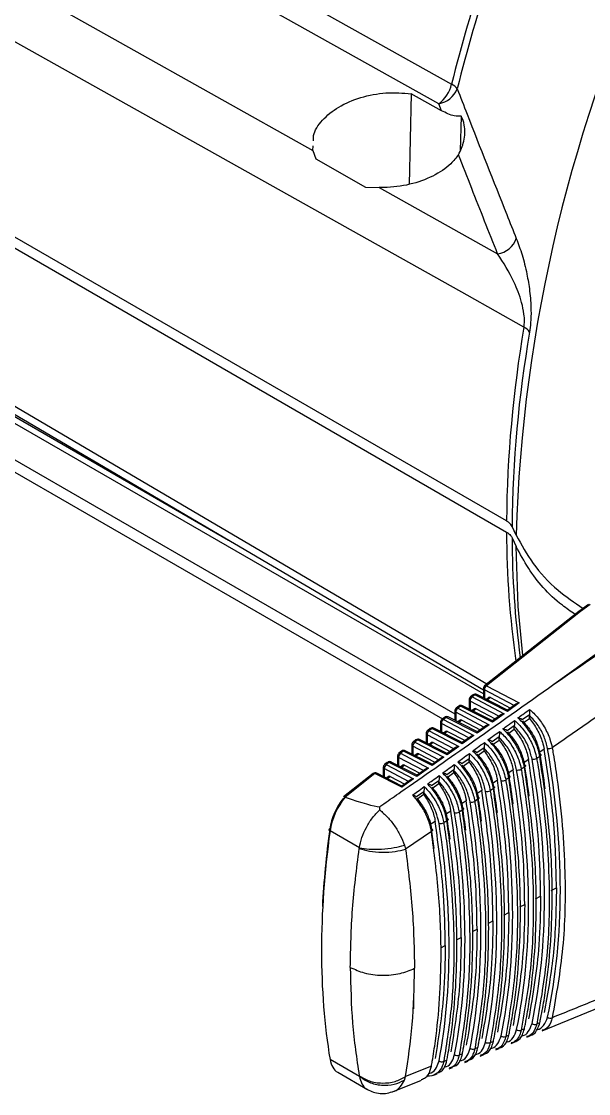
# Model space of a CAD drawing. Extents: x 8 to 113, y 0 to 87.
# Drawn here: x 74.69 to 76.338, y 5.821 to 8.937 of the extents above; entities that cross this region are included whole.
import ezdxf

# ---------------------------------------------------------------- set-up
doc = ezdxf.new("R2010")
doc.units = 0
doc.header["$MEASUREMENT"] = 0
doc.layers.add('OBJECT', color=7, linetype='CONTINUOUS')

msp = doc.modelspace()

# ---------------------------------------------------------------- linework, layer by layer
at = {"layer": 'OBJECT'}
for p, q in [((76.0998, 7.4855), (72.7877, 9.3975)), ((72.7877, 9.3648), (76.0998, 7.4528)), ((75.8231, 8.7272), (75.8173, 8.4637)), ((75.9107, 8.6778), (75.8231, 8.7272)), ((75.9107, 8.6778), (75.903, 8.698)), ((75.9685, 8.6617), (75.9647, 8.5612)), ((75.5374, 8.5624), (75.5381, 8.5761)), ((73.3208, 8.5681), (75.2925, 7.4299)), ((76.0325, 6.9828), (73.3324, 8.5415)), ((75.5374, 8.5624), (75.546, 8.5374)), ((75.546, 8.5374), (75.6902, 8.4559)), ((75.6902, 8.4559), (75.73, 8.4544)), ((75.73, 8.4544), (76.074, 8.2614)), ((73.3395, 8.4312), (75.9494, 6.9245)), ((73.3636, 8.3819), (75.9136, 6.9098)), ((76.1276, 7.4441), (76.1158, 7.4694)), ((76.1158, 7.4368), (76.1276, 7.4114)), ((76.3381, 7.2424), (76.3102, 7.2223)), ((76.3429, 7.2422), (76.3149, 7.2221)), ((76.3101, 7.2222), (76.0363, 7.0065)), ((76.3149, 7.2221), (76.0413, 7.0065)), ((76.2374, 7.0108), (76.4414, 7.1576)), ((76.0026, 6.9799), (75.9948, 6.9738)), ((76.1029, 6.9357), (76.0133, 6.981)), ((76.0325, 6.9987), (76.0325, 6.9713)), ((76.1217, 6.9492), (76.0354, 6.9946)), ((76.0354, 6.9946), (76.0354, 6.9698)), ((76.0413, 7.0065), (76.1366, 6.9563)), ((75.991, 6.966), (75.991, 6.9386)), ((76.0778, 6.9176), (75.9939, 6.9619)), ((75.9939, 6.9619), (75.9939, 6.9371)), ((76.0075, 6.9799), (75.9998, 6.9738)), ((75.9998, 6.9738), (76.0927, 6.9247)), ((76.1026, 6.9318), (76.0075, 6.9799)), ((76.048, 6.9721), (76.0413, 6.9668)), ((76.053, 6.972), (76.0444, 6.9653)), ((76.053, 6.972), (76.111, 6.9415)), ((76.1366, 6.9563), (76.1026, 6.9318)), ((76.127, 6.953), (76.1029, 6.9357)), ((75.9494, 6.9332), (75.9494, 6.9059)), ((76.034, 6.8861), (75.9523, 6.9292)), ((75.9523, 6.9292), (75.9523, 6.9044)), ((75.9611, 6.9472), (75.9533, 6.9411)), ((75.966, 6.9472), (75.9582, 6.941)), ((75.9582, 6.941), (76.0489, 6.8932)), ((76.0587, 6.9003), (75.966, 6.9472)), ((76.0591, 6.9042), (75.9718, 6.9483)), ((76.0065, 6.9394), (75.9998, 6.9341)), ((76.0114, 6.9393), (76.0029, 6.9326)), ((76.0114, 6.9393), (76.0671, 6.9099)), ((76.0927, 6.9247), (76.0587, 6.9003)), ((76.0832, 6.9215), (76.059, 6.9041)), ((76.1662, 6.9218), (76.1457, 6.9069)), ((76.1662, 6.9207), (76.1662, 6.9218)), ((76.1662, 6.9117), (76.1662, 6.9207)), ((75.9079, 6.9005), (75.9079, 6.8732)), ((75.9901, 6.8546), (75.9108, 6.8964)), ((75.9108, 6.8964), (75.9108, 6.8718)), ((75.9196, 6.9145), (75.9117, 6.9083)), ((75.9245, 6.9145), (75.9167, 6.9083)), ((75.9167, 6.9083), (76.0051, 6.8617)), ((76.0149, 6.8688), (75.9245, 6.9145)), ((76.0152, 6.8726), (75.9303, 6.9156)), ((75.9649, 6.9066), (75.9583, 6.9014)), ((75.9699, 6.9066), (75.9614, 6.8999)), ((75.9699, 6.9066), (76.0233, 6.8784)), ((76.0489, 6.8932), (76.0149, 6.8688)), ((76.0393, 6.89), (76.0152, 6.8726)), ((76.1224, 6.89), (76.1018, 6.875)), ((76.1223, 6.8887), (76.1224, 6.89)), ((76.1223, 6.8802), (76.1223, 6.8887)), ((76.1462, 6.8973), (76.1662, 6.9117)), ((75.8664, 6.8678), (75.8664, 6.8405)), ((75.9463, 6.8231), (75.8692, 6.8637)), ((75.8692, 6.8637), (75.8692, 6.8391)), ((75.8781, 6.8818), (75.8702, 6.8756)), ((75.883, 6.8818), (75.8751, 6.8756)), ((75.8751, 6.8756), (75.9612, 6.8302)), ((75.9711, 6.8373), (75.883, 6.8818)), ((75.9714, 6.8411), (75.8888, 6.8829)), ((75.9234, 6.8739), (75.9168, 6.8687)), ((75.9283, 6.8738), (75.9199, 6.8672)), ((75.9283, 6.8738), (75.9794, 6.8469)), ((76.0051, 6.8617), (75.9711, 6.8373)), ((75.9955, 6.8584), (75.9714, 6.8411)), ((76.0786, 6.8582), (76.0579, 6.8431)), ((76.0785, 6.8567), (76.0786, 6.8582)), ((76.0785, 6.8486), (76.0785, 6.8567)), ((76.1023, 6.8658), (76.1223, 6.8802)), ((75.8248, 6.835), (75.8248, 6.8078)), ((75.9025, 6.7915), (75.8277, 6.831)), ((75.8277, 6.831), (75.8277, 6.8064)), ((75.8365, 6.8491), (75.8286, 6.8429)), ((75.8415, 6.8491), (75.8336, 6.8428)), ((75.8336, 6.8428), (75.9174, 6.7986)), ((75.9272, 6.8057), (75.8415, 6.8491)), ((75.9275, 6.8096), (75.8472, 6.8502)), ((75.8819, 6.8412), (75.8753, 6.836)), ((75.8868, 6.8411), (75.8784, 6.8345)), ((75.8868, 6.8411), (75.9356, 6.8154)), ((75.9612, 6.8302), (75.9272, 6.8057)), ((75.9517, 6.8269), (75.9275, 6.8096)), ((76.0347, 6.8263), (76.014, 6.8112)), ((76.0346, 6.8247), (76.0347, 6.8263)), ((76.0346, 6.8171), (76.0346, 6.8247)), ((76.0585, 6.8343), (76.0785, 6.8486)), ((75.7833, 6.8023), (75.7833, 6.7752)), ((75.8586, 6.76), (75.7861, 6.7982)), ((75.7861, 6.7982), (75.7861, 6.7737)), ((75.795, 6.8164), (75.7871, 6.8101)), ((75.8, 6.8164), (75.792, 6.8101)), ((75.792, 6.8101), (75.8735, 6.7671)), ((75.8834, 6.7742), (75.8, 6.8164)), ((75.8837, 6.7781), (75.8057, 6.8175)), ((75.8403, 6.8084), (75.8338, 6.8033)), ((75.8453, 6.8084), (75.8369, 6.8017)), ((75.8453, 6.8084), (75.8918, 6.7839)), ((75.9174, 6.7986), (75.8834, 6.7742)), ((75.9078, 6.7954), (75.8837, 6.778)), ((75.9909, 6.7944), (75.9701, 6.7792)), ((75.9908, 6.7926), (75.9909, 6.7944)), ((76.0147, 6.8028), (76.0346, 6.8171)), ((76.1966, 6.8012), (76.1875, 6.7949)), ((76.2091, 6.8219), (76.194, 6.8119)), ((75.7417, 6.7695), (75.7417, 6.7425)), ((75.8148, 6.7285), (75.7446, 6.7655)), ((75.7446, 6.7655), (75.7446, 6.741)), ((75.7535, 6.7837), (75.7455, 6.7774)), ((75.7585, 6.7837), (75.7505, 6.7774)), ((75.7505, 6.7774), (75.8297, 6.7356)), ((75.8395, 6.7427), (75.7585, 6.7837)), ((75.8399, 6.7465), (75.7642, 6.7848)), ((75.7988, 6.7757), (75.7923, 6.7706)), ((75.8037, 6.7756), (75.7953, 6.769)), ((75.8037, 6.7756), (75.8479, 6.7523)), ((75.8735, 6.7671), (75.8395, 6.7427)), ((75.864, 6.7639), (75.8398, 6.7465)), ((75.9471, 6.7625), (75.9262, 6.7472)), ((75.947, 6.7605), (75.9471, 6.7625)), ((75.9708, 6.7712), (75.9908, 6.7856)), ((75.9908, 6.7856), (75.9908, 6.7926)), ((76.1516, 6.77), (76.1425, 6.7637)), ((76.1639, 6.7918), (76.1488, 6.7818)), ((75.712, 6.751), (75.6262, 6.6834)), ((75.717, 6.751), (75.6308, 6.683)), ((75.7957, 6.7112), (75.717, 6.751)), ((75.796, 6.715), (75.7227, 6.7521)), ((75.7572, 6.743), (75.7508, 6.7379)), ((75.7622, 6.7429), (75.7538, 6.7363)), ((75.7622, 6.7429), (75.8041, 6.7208)), ((75.8297, 6.7356), (75.7957, 6.7112)), ((75.8201, 6.7323), (75.796, 6.715)), ((75.927, 6.7397), (75.947, 6.7541)), ((75.947, 6.7541), (75.947, 6.7605)), ((76.0735, 6.7317), (76.0584, 6.7217)), ((76.1066, 6.7388), (76.0975, 6.7325)), ((76.1187, 6.7617), (76.1036, 6.7517)), ((75.9033, 6.7305), (75.8823, 6.7152)), ((75.8831, 6.7082), (75.9031, 6.7226)), ((75.9031, 6.7284), (75.9033, 6.7305)), ((75.9031, 6.7226), (75.9031, 6.7284)), ((76.0282, 6.7018), (76.0131, 6.6918)), ((76.0616, 6.7077), (76.0525, 6.7013)), ((75.6308, 6.683), (75.6311, 6.6829)), ((75.8595, 6.6985), (75.8384, 6.6831)), ((75.8393, 6.6767), (75.8593, 6.691)), ((75.8593, 6.6962), (75.8595, 6.6985)), ((75.8593, 6.691), (75.8593, 6.6962)), ((75.983, 6.6718), (75.9679, 6.6619)), ((76.0166, 6.6765), (76.0075, 6.6702)), ((75.7314, 6.6456), (75.7314, 6.6549)), ((75.9378, 6.642), (75.9226, 6.632)), ((75.9716, 6.6453), (75.9624, 6.639)), ((75.8925, 6.6122), (75.8771, 6.6021)), ((75.9265, 6.6142), (75.9173, 6.6078)), ((75.6722, 6.5352), (75.587, 6.5845)), ((75.8815, 6.5831), (75.8066, 6.5314)), ((75.6719, 6.5331), (75.6722, 6.5352)), ((75.8033, 6.5429), (75.8066, 6.5314)), ((76.2299, 6.4112), (76.245, 6.4191)), ((76.1841, 6.3874), (76.1989, 6.3951)), ((76.1382, 6.3635), (76.1527, 6.3711)), ((76.0923, 6.3397), (76.1066, 6.3471)), ((76.0005, 6.292), (76.0142, 6.2991)), ((76.0464, 6.3158), (76.0604, 6.3231)), ((75.9546, 6.2681), (75.9681, 6.2751)), ((75.9088, 6.2443), (75.9219, 6.2511)), ((76.2036, 6.0038), (76.507, 6.1281)), ((75.8291, 6.1036), (75.8291, 6.0678)), ((76.1966, 6.027), (76.1875, 6.0234)), ((76.1066, 5.9908), (76.0975, 5.9871)), ((76.1516, 6.0089), (76.1425, 6.0052)), ((76.1585, 5.9854), (76.1681, 5.9893)), ((76.0166, 5.9546), (76.0075, 5.9509)), ((76.0616, 5.9727), (76.0525, 5.969)), ((76.0685, 5.9485), (76.0781, 5.9524)), ((76.1135, 5.9669), (76.1231, 5.9708)), ((75.9716, 5.9365), (75.9624, 5.9329)), ((76.0235, 5.93), (76.0331, 5.934)), ((75.6722, 5.8711), (75.587, 5.9203)), ((75.8815, 5.9004), (75.8066, 5.8705)), ((75.9265, 5.9185), (75.9173, 5.9148)), ((75.9334, 5.8932), (75.943, 5.8971)), ((75.9784, 5.9116), (75.9881, 5.9155)), ((75.6093, 5.8829), (75.6959, 5.8329)), ((75.6719, 5.8729), (75.6722, 5.8711)), ((75.7685, 5.8262), (75.8528, 5.8604)), ((75.8033, 5.8605), (75.8066, 5.8705)), ((75.8882, 5.8748), (75.8979, 5.8788))]:
    msp.add_line(p, q, dxfattribs=at)
at = {"layer": 'OBJECT', "flags": 128}
for points in [[(73.0239, 10.3878), (73.1119, 10.3385), (73.4638, 10.1414), (74.8716, 9.3531), (75.9403, 8.7549)], [(75.903, 8.698), (75.045, 9.1779), (74.1288, 9.6906), (72.9863, 10.3299)], [(76.1505, 8.0487), (75.9851, 8.1414), (75.2762, 8.5387), (72.7894, 9.9325)], [(73.2393, 9.852), (73.7824, 9.5472), (74.6974, 9.0337), (75.5374, 8.5624)], [(72.7894, 8.9258), (72.9666, 8.8215), (73.6754, 8.4044), (76.0428, 7.0116)], [(72.8128, 8.8878), (73.4533, 8.5111), (76.0325, 6.9948)], [(76.1472, 7.0939), (76.1338, 7.2366), (76.1276, 7.4114)], [(76.1972, 6.8077), (76.1984, 6.8072), (76.1993, 6.8065), (76.1998, 6.8057), (76.1999, 6.8048), (76.1996, 6.8039), (76.1989, 6.8029), (76.1979, 6.802), (76.1966, 6.8012)], [(76.1522, 6.7765), (76.1534, 6.776), (76.1543, 6.7753), (76.1548, 6.7745), (76.1549, 6.7736), (76.1547, 6.7727), (76.154, 6.7717), (76.153, 6.7708), (76.1516, 6.77)], [(76.1072, 6.7454), (76.1084, 6.7448), (76.1093, 6.7441), (76.1098, 6.7433), (76.11, 6.7424), (76.1097, 6.7415), (76.109, 6.7406), (76.108, 6.7397), (76.1066, 6.7388)], [(76.0622, 6.7142), (76.0634, 6.7137), (76.0643, 6.713), (76.0649, 6.7122), (76.065, 6.7113), (76.0647, 6.7103), (76.064, 6.7094), (76.063, 6.7085), (76.0616, 6.7077)], [(76.0172, 6.6831), (76.0184, 6.6826), (76.0193, 6.6818), (76.0198, 6.681), (76.02, 6.6801), (76.0197, 6.6792), (76.019, 6.6782), (76.018, 6.6773), (76.0166, 6.6765)], [(75.9722, 6.652), (75.9734, 6.6514), (75.9743, 6.6507), (75.9748, 6.6499), (75.9749, 6.649), (75.9746, 6.648), (75.974, 6.6471), (75.9729, 6.6462), (75.9716, 6.6453)], [(75.9271, 6.6209), (75.9283, 6.6203), (75.9292, 6.6196), (75.9298, 6.6188), (75.9299, 6.6179), (75.9296, 6.6169), (75.9289, 6.616), (75.9279, 6.615), (75.9265, 6.6142)], [(75.587, 6.5845), (75.5857, 6.5853), (75.5848, 6.5861), (75.5842, 6.587), (75.584, 6.5879), (75.5841, 6.5888), (75.5846, 6.5896), (75.5854, 6.5903), (75.5865, 6.5909)], [(75.882, 6.5898), (75.8833, 6.5892), (75.8842, 6.5885), (75.8847, 6.5876), (75.8848, 6.5867), (75.8845, 6.5858), (75.8839, 6.5848), (75.8828, 6.5839), (75.8815, 6.5831)]]:
    msp.add_lwpolyline(points, dxfattribs=at)
at = {"layer": 'OBJECT'}
for centre, radius, start, end in [((79.9919, 7.759), 4.1722, 156.5781, 166.1907), ((80.0207, 7.7422), 4.185, 156.5781, 166.1907), ((80.5294, 7.3123), 4.4038, 154.7208, 178.2852), ((75.8445, 8.7771), 0.0983, 306.457, 346.9431), ((75.8912, 8.7677), 0.0706, 279.586, 337.9203), ((75.9179, 8.7117), 0.0486, 37.1603, 62.5645), ((76.0622, 8.3306), 0.0702, 279.7078, 340.1211), ((79.6098, 7.4529), 3.5102, 170.2277, 179.4687), ((76.1307, 8.0104), 0.0431, 33.4577, 62.6571), ((79.635, 7.4368), 3.5193, 170.2276, 179.4695), ((78.7492, 7.4597), 2.6495, 180.1489, 188.2777), ((78.7884, 7.4443), 2.6726, 180.1609, 187.662), ((76.0088, 6.9721), 0.01, 63.1776, 128.2361), ((76.005, 6.9761), 0.00458, 56.7315, 122.2415), ((76.0113, 6.9759), 0.00551, 68.9319, 133.0209), ((76.0425, 6.9987), 0.01, 128.2361, 180), ((76.0373, 6.999), 0.00479, 184.133, 246.5154), ((76.0503, 6.9946), 0.0149, 127.0585, 180.0156), ((76.0388, 7.0025), 0.00473, 57.9081, 121.0621), ((75.9673, 6.9394), 0.01, 63.1776, 128.2361), ((76.001, 6.966), 0.01, 128.2361, 180), ((75.9958, 6.9663), 0.00479, 184.1315, 246.5158), ((76.0087, 6.9619), 0.0149, 127.0601, 180.0139), ((75.9972, 6.9699), 0.00458, 56.7364, 122.2366), ((75.9594, 6.9332), 0.01, 128.2361, 180), ((75.9542, 6.9336), 0.00479, 184.1182, 246.529), ((75.9672, 6.9292), 0.0149, 127.0585, 180.0165), ((75.9557, 6.9372), 0.00458, 56.7388, 122.2384), ((75.9635, 6.9434), 0.00458, 56.7265, 122.2493), ((75.9698, 6.9432), 0.00551, 68.9111, 133.0402), ((75.9179, 6.9005), 0.01, 128.2361, 180), ((75.9127, 6.9008), 0.00479, 184.1315, 246.5158), ((75.9256, 6.8964), 0.0149, 127.0583, 180.0157), ((75.9142, 6.9045), 0.00458, 56.7324, 122.2406), ((75.9257, 6.9067), 0.01, 63.1776, 128.2361), ((75.922, 6.9106), 0.00458, 56.7373, 122.2385), ((75.9283, 6.9105), 0.00551, 68.9153, 133.036), ((75.8764, 6.8678), 0.01, 128.2361, 180), ((75.8711, 6.8681), 0.00479, 184.1272, 246.5201), ((75.8841, 6.8637), 0.0149, 127.0568, 180.0172), ((75.8726, 6.8717), 0.00458, 56.7373, 122.2385), ((75.8842, 6.874), 0.01, 63.1776, 128.2361), ((75.8805, 6.8779), 0.00458, 56.7216, 122.2514), ((75.8868, 6.8777), 0.00551, 68.9292, 133.0236), ((75.8348, 6.835), 0.01, 128.2361, 180), ((75.8296, 6.8354), 0.00479, 184.133, 246.5154), ((75.8425, 6.831), 0.0149, 127.0592, 180.0159), ((75.8311, 6.839), 0.00458, 56.7324, 122.2406), ((75.8427, 6.8413), 0.01, 63.1776, 128.2361), ((75.839, 6.8452), 0.00458, 56.7373, 122.2385), ((75.8453, 6.845), 0.00551, 68.9323, 133.019), ((76.2234, 6.8434), 0.0195, 256.6449, 297.516), ((75.7933, 6.8023), 0.01, 128.2361, 180), ((75.788, 6.8026), 0.00479, 184.1218, 246.5254), ((75.801, 6.7982), 0.0149, 127.0568, 180.0172), ((75.7895, 6.8063), 0.00458, 56.7373, 122.2385), ((75.8012, 6.8086), 0.01, 63.1776, 128.2361), ((75.7975, 6.8125), 0.00458, 56.7265, 122.2493), ((75.8038, 6.8123), 0.00551, 68.9111, 133.0402), ((76.1785, 6.8122), 0.0194, 256.4183, 297.4913), ((75.7517, 6.7695), 0.01, 128.2361, 180), ((75.7465, 6.7699), 0.00479, 184.133, 246.5154), ((75.7594, 6.7655), 0.0149, 127.0592, 180.0159), ((75.748, 6.7735), 0.00458, 56.7149, 122.2595), ((75.7597, 6.7759), 0.01, 63.1776, 128.2361), ((75.756, 6.7798), 0.00458, 56.7373, 122.2385), ((75.7623, 6.7796), 0.00551, 68.9153, 133.036), ((76.1336, 6.7809), 0.0194, 256.1931, 297.4638), ((75.7182, 6.7431), 0.01, 63.1776, 128.2361), ((75.7145, 6.7471), 0.00458, 56.7324, 122.2406), ((75.7207, 6.7471), 0.00536, 67.9, 134.0528), ((76.0886, 6.7496), 0.0193, 255.9714, 297.4308), ((76.0437, 6.7184), 0.0192, 255.7463, 297.4039), ((75.9987, 6.6871), 0.0191, 255.5187, 297.3762), ((75.9537, 6.6559), 0.019, 255.2956, 297.3453), ((75.9086, 6.6247), 0.0189, 255.0732, 297.3131), ((76.1822, 6.0355), 0.0133, 231.3696, 293.3947), ((76.2272, 6.0536), 0.0132, 231.1959, 293.366), ((76.0922, 5.9993), 0.0133, 231.7153, 293.4602), ((76.1372, 6.0174), 0.0133, 231.5417, 293.4272), ((76.0021, 5.9632), 0.0134, 232.0657, 293.524), ((76.0472, 5.9813), 0.0133, 231.8859, 293.4946), ((75.9571, 5.9452), 0.0134, 232.2381, 293.5585), ((75.912, 5.9271), 0.0134, 232.4156, 293.5905)]:
    msp.add_arc(centre, radius, start, end, dxfattribs=at)
for centre, major_axis, ratio, start_param, end_param in [((76.3162, 7.2143), (-0.00602, 0.00799), 0.518549, 5.484768, 6.294577), ((77.8245, 10.0427), (13.5348, 9.6488), 0.094709, 4.527712, 4.543224), ((76.0534, 6.9636), (-0.00494, 0.00879), 0.568104, 5.562304, 6.372114), ((76.1378, 6.9485), (0.0141, 0.001), 0.559485, 1.619644, 2.406669), ((76.0118, 6.9309), (-0.00494, 0.00879), 0.568104, 5.562304, 6.372114), ((76.094, 6.9169), (0.0141, 0.001), 0.559485, 1.619644, 2.406669), ((76.1038, 6.924), (-0.0009, 0.0117), 0.071971, 0.043681, 0.830706), ((75.9703, 6.8981), (-0.00494, 0.00879), 0.568104, 5.562304, 6.372114), ((76.0501, 6.8854), (0.0141, 0.001), 0.559485, 1.619644, 2.406669), ((76.06, 6.8925), (-0.0009, 0.0117), 0.071971, 0.043681, 0.830706), ((75.9288, 6.8654), (-0.00494, 0.00879), 0.568104, 5.562304, 6.372114), ((76.0063, 6.8539), (0.0141, 0.001), 0.559485, 1.619644, 2.406669), ((76.0161, 6.861), (-0.0009, 0.0117), 0.071971, 0.043681, 0.830706), ((75.8872, 6.8326), (-0.00494, 0.00879), 0.568104, 5.562304, 6.372114), ((75.9625, 6.8224), (0.0141, 0.001), 0.559485, 1.619644, 2.406669), ((75.9723, 6.8294), (-0.0009, 0.0117), 0.071971, 0.043681, 0.830706), ((74.6744, 7.3101), (-1.1233, 1.9121), 0.582398, 3.705236, 4.140027), ((75.8457, 6.7999), (-0.00494, 0.00879), 0.568104, 5.562304, 6.372114), ((75.9186, 6.7908), (0.0141, 0.001), 0.559485, 1.619644, 2.406669), ((75.9285, 6.7979), (-0.0009, 0.0117), 0.071971, 0.043681, 0.830706), ((74.6306, 7.2848), (-1.1217, 1.9093), 0.582398, 3.708599, 4.136664), ((74.6788, 7.3143), (-1.094, 1.9283), 0.572321, 4.094067, 4.145875), ((75.8041, 6.7672), (-0.00494, 0.00879), 0.568104, 5.562304, 6.372114), ((75.8748, 6.7593), (0.0141, 0.001), 0.559485, 1.619644, 2.406669), ((75.8846, 6.7664), (-0.0009, 0.0117), 0.071971, 0.043681, 0.830706), ((74.5867, 7.2595), (-1.12, 1.9065), 0.582398, 3.71197, 4.133293), ((74.635, 7.289), (-1.0924, 1.9255), 0.572321, 4.095586, 4.14251), ((75.7626, 6.7344), (-0.00494, 0.00879), 0.568104, 5.562304, 6.372114), ((75.8309, 6.7278), (0.0141, 0.001), 0.559485, 1.619644, 2.406669), ((75.8408, 6.7349), (-0.0009, 0.0117), 0.071971, 0.043681, 0.830706), ((74.5429, 7.2342), (-1.1184, 1.9037), 0.582398, 3.715349, 4.129914), ((74.5911, 7.2637), (-1.0908, 1.9226), 0.572321, 4.096306, 4.139138), ((75.7969, 6.7033), (-0.0009, 0.0117), 0.071971, 0.043681, 0.830706), ((74.499, 7.2089), (-1.1167, 1.9009), 0.582398, 3.718736, 4.126527), ((74.5473, 7.2384), (-1.0892, 1.9198), 0.572321, 4.096404, 4.135757), ((75.6589, 6.6211), (0.0508, 0.0976), 0.546171, 1.229091, 2.150624), ((75.6664, 6.6173), (0.0558, 0.1063), 0.548821, 1.215786, 2.152407), ((74.1366, 7.5004), (1.6104, -0.8416), 0.051024, 5.927291, 6.168405), ((74.4552, 7.1835), (-1.1151, 1.898), 0.582398, 3.722132, 4.123132), ((74.5035, 7.2131), (-1.0876, 1.917), 0.572321, 4.096009, 4.132368), ((74.4114, 7.1582), (-1.1135, 1.8952), 0.582398, 3.725535, 4.119729), ((74.4596, 7.1877), (-1.086, 1.9142), 0.572321, 4.095216, 4.128971), ((74.3675, 7.1329), (-1.1118, 1.8924), 0.582398, 3.728947, 4.116317), ((74.4158, 7.1624), (-1.0844, 1.9113), 0.572321, 4.094096, 4.125565), ((77.0695, 7.2032), (1.0403, 1.9967), 0.546312, 2.150718, 2.514227), ((77.062, 7.207), (1.0353, 1.9881), 0.546171, 2.150624, 2.267536), ((74.3719, 7.1371), (-1.0828, 1.9085), 0.572321, 4.092705, 4.122152), ((75.6664, 5.9885), (0.0558, 0.1063), 0.548821, 2.515915, 3.11964)]:
    msp.add_ellipse(centre, major_axis=major_axis, ratio=ratio, start_param=start_param, end_param=end_param, dxfattribs=at)
for points, knots in [([(75.5387, 8.5899), (75.5387, 8.595), (75.5385, 8.6156), (75.5626, 8.6512), (75.6097, 8.6902), (75.675, 8.718), (75.7496, 8.7326), (75.7987, 8.729), (75.8231, 8.7272)], [0, 0, 0, 0, 0.062375, 0.249368, 0.436897, 0.624938, 0.813071, 1, 1, 1, 1]), ([(75.9567, 8.7411), (75.9661, 8.7168), (76.0134, 8.5952), (76.0707, 8.4504), (76.1189, 8.33), (76.1282, 8.3067)], [0, 0, 0, 0, 0.1678724, 0.839364, 1, 1, 1, 1]), ([(75.9685, 8.6617), (75.9617, 8.6616), (75.9436, 8.6612), (75.9234, 8.6714), (75.9107, 8.6778)], [0, 0, 0, 0, 0.372319, 1, 1, 1, 1]), ([(75.9603, 8.5499), (75.9663, 8.5624), (75.9789, 8.5888), (75.9804, 8.6337), (75.9719, 8.6537), (75.9685, 8.6617)], [0, 0, 0, 0, 0.350762, 0.739165, 1, 1, 1, 1]), ([(75.9603, 8.5499), (75.9533, 8.541), (75.9352, 8.5175), (75.8876, 8.4858), (75.8196, 8.4614), (75.7642, 8.4542), (75.7347, 8.4543), (75.73, 8.4544)], [0, 0, 0, 0, 0.162696, 0.424831, 0.687546, 0.950209, 1, 1, 1, 1]), ([(76.074, 8.2614), (76.0488, 8.3249), (76.0106, 8.421), (75.9731, 8.5172), (75.9603, 8.5499)], [0, 0, 0, 0, 0.6605152, 1, 1, 1, 1]), ([(76.1282, 8.3067), (76.134, 8.2913), (76.1455, 8.2604), (76.1585, 8.2085), (76.1676, 8.1545), (76.1714, 8.1057), (76.1707, 8.0635), (76.1679, 8.0432), (76.1667, 8.0342)], [0, 0, 0, 0, 0.227374, 0.454238, 0.628217, 0.803357, 0.912623, 1, 1, 1, 1]), ([(76.1505, 8.0487), (76.1512, 8.0542), (76.1526, 8.0664), (76.1505, 8.0918), (76.1415, 8.1325), (76.1166, 8.1956), (76.0906, 8.2358), (76.074, 8.2614)], [0, 0, 0, 0, 0.062412, 0.139208, 0.265335, 0.530913, 1, 1, 1, 1]), ([(76.1158, 7.4694), (76.1134, 7.4732), (76.1097, 7.4792), (76.1024, 7.4838), (76.0998, 7.4855)], [0, 0, 0, 0, 0.643557, 1, 1, 1, 1]), ([(76.0998, 7.4528), (76.1043, 7.4497), (76.1113, 7.4449), (76.1146, 7.4389), (76.1158, 7.4368)], [0, 0, 0, 0, 0.643567, 1, 1, 1, 1]), ([(76.1276, 7.4441), (76.1429, 7.4165), (76.1738, 7.3608), (76.2382, 7.2879), (76.2972, 7.2483), (76.3226, 7.2312)], [0, 0, 0, 0, 0.357176, 0.722761, 1, 1, 1, 1]), ([(76.2994, 7.2138), (76.2866, 7.2225), (76.2284, 7.2619), (76.1715, 7.3301), (76.1391, 7.39), (76.1276, 7.4114)], [0, 0, 0, 0, 0.152917, 0.697716, 1, 1, 1, 1]), ([(76.5287, 7.0323), (76.4714, 6.9923), (76.3727, 6.9235), (76.2738, 6.8549), (76.2325, 6.8261)], [0, 0, 0, 0, 0.58145, 1, 1, 1, 1]), ([(75.7314, 6.6549), (75.7355, 6.6578), (75.756, 6.6721), (75.842, 6.732), (76.0073, 6.8473), (76.1547, 6.9521), (76.2374, 7.0108)], [0, 0, 0, 0, 0.024148, 0.120739, 0.507103, 1, 1, 1, 1]), ([(76.1328, 6.9128), (76.1375, 6.9162), (76.1488, 6.9244), (76.1601, 6.9327), (76.1667, 6.9375)], [0, 0, 0, 0, 0.412559, 1, 1, 1, 1]), ([(76.1667, 6.9375), (76.1667, 6.9375), (76.1667, 6.9364), (76.1668, 6.9337), (76.1667, 6.9294), (76.1665, 6.9251), (76.1663, 6.9229), (76.1662, 6.9218)], [0, 0, 0, 0, 0.007749, 0.250693, 0.570356, 0.807216, 1, 1, 1, 1]), ([(76.2189, 6.8244), (76.2162, 6.8357), (76.2106, 6.8581), (76.1919, 6.893), (76.175, 6.9112), (76.1662, 6.9207)], [0, 0, 0, 0, 0.324207, 0.64849, 1, 1, 1, 1]), ([(76.1667, 6.9375), (76.1686, 6.9359), (76.1751, 6.9305), (76.1904, 6.9151), (76.2102, 6.8878), (76.2258, 6.8547), (76.2305, 6.8344), (76.2325, 6.8261)], [0, 0, 0, 0, 0.059775, 0.20716, 0.50141, 0.795934, 1, 1, 1, 1]), ([(76.0891, 6.8808), (76.0937, 6.8842), (76.105, 6.8925), (76.1163, 6.9008), (76.123, 6.9056)], [0, 0, 0, 0, 0.412531, 1, 1, 1, 1]), ([(76.174, 6.7933), (76.1712, 6.8045), (76.1657, 6.8269), (76.1473, 6.8614), (76.1308, 6.8795), (76.1223, 6.8887)], [0, 0, 0, 0, 0.328087, 0.656252, 1, 1, 1, 1]), ([(76.123, 6.9056), (76.123, 6.9056), (76.123, 6.9046), (76.123, 6.902), (76.123, 6.8978), (76.1227, 6.8933), (76.1225, 6.8911), (76.1224, 6.89)], [0, 0, 0, 0, 0.0078079, 0.2310745, 0.5592031, 0.8028127, 1, 1, 1, 1]), ([(76.123, 6.9056), (76.1248, 6.904), (76.1313, 6.8985), (76.1464, 6.8829), (76.166, 6.8554), (76.1812, 6.8227), (76.1857, 6.8028), (76.1875, 6.7949)], [0, 0, 0, 0, 0.0594948, 0.2084586, 0.5058928, 0.8036089, 1, 1, 1, 1]), ([(76.1966, 6.8012), (76.1953, 6.8072), (76.1914, 6.8252), (76.1784, 6.8566), (76.1585, 6.8868), (76.1423, 6.9044), (76.1346, 6.9112), (76.1328, 6.9128)], [0, 0, 0, 0, 0.1485046, 0.4485974, 0.7482559, 0.9404451, 1, 1, 1, 1]), ([(76.1457, 6.9069), (76.1453, 6.9076), (76.1444, 6.9089), (76.1416, 6.9107), (76.1378, 6.9121), (76.1345, 6.9127), (76.1328, 6.9128), (76.1328, 6.9128)], [0, 0, 0, 0, 0.1992929, 0.3970824, 0.7008919, 0.992019, 1, 1, 1, 1]), ([(76.1462, 6.904), (76.1541, 6.8952), (76.1699, 6.8777), (76.1885, 6.8431), (76.1942, 6.8198), (76.1972, 6.8077)], [0, 0, 0, 0, 0.324373, 0.648691, 1, 1, 1, 1]), ([(76.1662, 6.9117), (76.1741, 6.901), (76.1901, 6.8796), (76.2036, 6.8474), (76.2076, 6.8287), (76.2091, 6.8219)], [0, 0, 0, 0, 0.390005, 0.779955, 1, 1, 1, 1]), ([(76.0453, 6.8489), (76.05, 6.8523), (76.0613, 6.8605), (76.0726, 6.8688), (76.0792, 6.8737)], [0, 0, 0, 0, 0.412496, 1, 1, 1, 1]), ([(76.129, 6.7621), (76.1263, 6.7733), (76.1208, 6.7957), (76.1027, 6.8298), (76.0866, 6.8477), (76.0785, 6.8567)], [0, 0, 0, 0, 0.332168, 0.664412, 1, 1, 1, 1]), ([(76.0792, 6.8737), (76.0792, 6.8736), (76.0793, 6.8727), (76.0793, 6.8702), (76.0792, 6.8661), (76.0789, 6.8616), (76.0787, 6.8592), (76.0786, 6.8582)], [0, 0, 0, 0, 0.0078825, 0.2106168, 0.547452, 0.7981673, 1, 1, 1, 1]), ([(76.0792, 6.8737), (76.081, 6.8721), (76.0875, 6.8664), (76.1025, 6.8507), (76.1219, 6.823), (76.1365, 6.7906), (76.1409, 6.7712), (76.1425, 6.7637)], [0, 0, 0, 0, 0.059218, 0.209832, 0.510595, 0.811654, 1, 1, 1, 1]), ([(76.1516, 6.77), (76.1503, 6.776), (76.1465, 6.794), (76.1335, 6.8254), (76.114, 6.8553), (76.0982, 6.8726), (76.0908, 6.8792), (76.0891, 6.8808)], [0, 0, 0, 0, 0.150135, 0.453531, 0.756487, 0.940721, 1, 1, 1, 1]), ([(76.1018, 6.875), (76.1014, 6.8757), (76.1004, 6.8771), (76.0972, 6.879), (76.0933, 6.8803), (76.0903, 6.8807), (76.0891, 6.8808), (76.0891, 6.8808)], [0, 0, 0, 0, 0.203483, 0.450055, 0.7731, 0.991933, 1, 1, 1, 1]), ([(76.1023, 6.872), (76.1102, 6.8631), (76.1259, 6.8453), (76.1439, 6.8111), (76.1494, 6.7882), (76.1522, 6.7765)], [0, 0, 0, 0, 0.328437, 0.656814, 1, 1, 1, 1]), ([(76.1223, 6.8802), (76.1302, 6.8694), (76.1459, 6.8478), (76.1588, 6.8161), (76.1626, 6.798), (76.1639, 6.7918)], [0, 0, 0, 0, 0.397555, 0.795054, 1, 1, 1, 1]), ([(76.0016, 6.8168), (76.0063, 6.8203), (76.0176, 6.8285), (76.0289, 6.8368), (76.0355, 6.8417)], [0, 0, 0, 0, 0.412465, 1, 1, 1, 1]), ([(76.084, 6.7309), (76.0813, 6.7421), (76.0759, 6.7646), (76.0581, 6.7982), (76.0424, 6.816), (76.0346, 6.8247)], [0, 0, 0, 0, 0.33646, 0.673002, 1, 1, 1, 1]), ([(76.0355, 6.8417), (76.0355, 6.8416), (76.0355, 6.8408), (76.0355, 6.8384), (76.0354, 6.8343), (76.0352, 6.8298), (76.0349, 6.8274), (76.0347, 6.8263)], [0, 0, 0, 0, 0.00795, 0.189272, 0.535069, 0.793247, 1, 1, 1, 1]), ([(76.0355, 6.8417), (76.0373, 6.8401), (76.0436, 6.8344), (76.0585, 6.8185), (76.0777, 6.7906), (76.0918, 6.7586), (76.096, 6.7396), (76.0975, 6.7325)], [0, 0, 0, 0, 0.058943, 0.211284, 0.515533, 0.820091, 1, 1, 1, 1]), ([(76.1066, 6.7388), (76.1054, 6.7448), (76.1016, 6.7628), (76.0887, 6.7942), (76.0695, 6.8237), (76.0541, 6.8408), (76.0471, 6.8472), (76.0453, 6.8489)], [0, 0, 0, 0, 0.151845, 0.458695, 0.765102, 0.940995, 1, 1, 1, 1]), ([(76.0579, 6.8431), (76.0575, 6.8438), (76.0565, 6.8452), (76.0532, 6.8471), (76.0493, 6.8483), (76.0465, 6.8488), (76.0454, 6.8489), (76.0453, 6.8489)], [0, 0, 0, 0, 0.207478, 0.460443, 0.790802, 0.99185, 1, 1, 1, 1]), ([(76.0585, 6.84), (76.0663, 6.831), (76.0818, 6.813), (76.0993, 6.779), (76.1046, 6.7566), (76.1072, 6.7454)], [0, 0, 0, 0, 0.332714, 0.665367, 1, 1, 1, 1]), ([(76.0785, 6.8486), (76.0862, 6.8377), (76.1018, 6.8159), (76.114, 6.7848), (76.1176, 6.7673), (76.1187, 6.7617)], [0, 0, 0, 0, 0.405542, 0.811028, 1, 1, 1, 1]), ([(76.2325, 6.8261), (76.2335, 6.8202), (76.2385, 6.7908), (76.2574, 6.6675), (76.2733, 6.4753), (76.2677, 6.2414), (76.2442, 6.1081), (76.2325, 6.0415)], [0, 0, 0, 0, 0.020664, 0.103331, 0.434809, 0.717404, 1, 1, 1, 1]), ([(75.9579, 6.7848), (75.9625, 6.7882), (75.9738, 6.7965), (75.9851, 6.8048), (75.9918, 6.8097)], [0, 0, 0, 0, 0.412428, 1, 1, 1, 1]), ([(75.9918, 6.8097), (75.9918, 6.8096), (75.9918, 6.8089), (75.9918, 6.8065), (75.9917, 6.8026), (75.9914, 6.7979), (75.9911, 6.7955), (75.9909, 6.7944)], [0, 0, 0, 0, 0.008033, 0.167041, 0.522007, 0.788055, 1, 1, 1, 1]), ([(75.9918, 6.8097), (75.9935, 6.8081), (75.9998, 6.8023), (76.0146, 6.7862), (76.0335, 6.7581), (76.0471, 6.7265), (76.0511, 6.7079), (76.0525, 6.7013)], [0, 0, 0, 0, 0.0586706, 0.212823, 0.5207278, 0.8289547, 1, 1, 1, 1]), ([(76.0616, 6.7077), (76.0604, 6.7136), (76.0567, 6.7316), (76.0438, 6.763), (76.0249, 6.7922), (76.0099, 6.809), (76.0033, 6.8152), (76.0016, 6.8168)], [0, 0, 0, 0, 0.153635, 0.464105, 0.774128, 0.941266, 1, 1, 1, 1]), ([(76.014, 6.8112), (76.0136, 6.8118), (76.0126, 6.8133), (76.0092, 6.8151), (76.0054, 6.8163), (76.0026, 6.8167), (76.0016, 6.8168), (76.0016, 6.8168)], [0, 0, 0, 0, 0.2116938, 0.4713111, 0.8091462, 0.9917675, 1, 1, 1, 1]), ([(76.0147, 6.8079), (76.0224, 6.7988), (76.0378, 6.7805), (76.0547, 6.7469), (76.0597, 6.725), (76.0622, 6.7142)], [0, 0, 0, 0, 0.337223, 0.674381, 1, 1, 1, 1]), ([(76.0346, 6.8171), (76.0423, 6.8061), (76.0576, 6.784), (76.0691, 6.7536), (76.0725, 6.7367), (76.0735, 6.7317)], [0, 0, 0, 0, 0.414011, 0.827965, 1, 1, 1, 1]), ([(76.1875, 6.7949), (76.1885, 6.789), (76.1935, 6.7596), (76.212, 6.6365), (76.2272, 6.4468), (76.2213, 6.2177), (76.1988, 6.0881), (76.1875, 6.0234)], [0, 0, 0, 0, 0.021019, 0.105106, 0.44228, 0.72114, 1, 1, 1, 1]), ([(76.1966, 6.027), (76.1975, 6.0318), (76.2024, 6.0555), (76.2207, 6.1573), (76.2357, 6.3301), (76.23, 6.5668), (76.2077, 6.7231), (76.1966, 6.8012)], [0, 0, 0, 0, 0.020947, 0.104745, 0.44076, 0.72038, 1, 1, 1, 1]), ([(76.245, 6.4191), (76.2435, 6.4843), (76.2406, 6.6146), (76.2196, 6.7528), (76.2091, 6.8219)], [0, 0, 0, 0, 0.500491, 1, 1, 1, 1]), ([(75.9141, 6.7527), (75.9188, 6.7561), (75.9301, 6.7644), (75.9414, 6.7727), (75.9481, 6.7776)], [0, 0, 0, 0, 0.412395, 1, 1, 1, 1]), ([(75.9481, 6.7776), (75.9481, 6.7776), (75.9481, 6.777), (75.9481, 6.7747), (75.9479, 6.7708), (75.9476, 6.7661), (75.9473, 6.7636), (75.9471, 6.7625)], [0, 0, 0, 0, 0.008103, 0.143844, 0.508237, 0.782538, 1, 1, 1, 1]), ([(75.9481, 6.7776), (75.9497, 6.776), (75.956, 6.7702), (75.9706, 6.7539), (75.9894, 6.7256), (76.0024, 6.6944), (76.0062, 6.6763), (76.0075, 6.6702)], [0, 0, 0, 0, 0.058402, 0.214452, 0.526192, 0.838269, 1, 1, 1, 1]), ([(76.0166, 6.6765), (76.0154, 6.6825), (76.0117, 6.7005), (75.999, 6.7318), (75.9803, 6.7607), (75.9658, 6.7772), (75.9596, 6.7832), (75.9579, 6.7848)], [0, 0, 0, 0, 0.1555103, 0.4697785, 0.7835913, 0.9415343, 1, 1, 1, 1]), ([(75.9701, 6.7792), (75.9697, 6.7799), (75.9686, 6.7813), (75.9652, 6.7832), (75.9615, 6.7843), (75.9588, 6.7847), (75.9579, 6.7848), (75.9579, 6.7848)], [0, 0, 0, 0, 0.216119, 0.482655, 0.828153, 0.991661, 1, 1, 1, 1]), ([(75.9708, 6.7758), (75.9785, 6.7666), (75.9938, 6.7481), (76.0101, 6.7148), (76.0149, 6.6934), (76.0172, 6.6831)], [0, 0, 0, 0, 0.341979, 0.68389, 1, 1, 1, 1]), ([(76.0389, 6.6998), (76.0363, 6.711), (76.031, 6.7334), (76.0135, 6.7666), (75.9982, 6.7842), (75.9908, 6.7926)], [0, 0, 0, 0, 0.3409859, 0.6820537, 1, 1, 1, 1]), ([(75.9908, 6.7856), (75.9983, 6.7745), (76.0134, 6.7522), (76.0243, 6.7223), (76.0274, 6.7061), (76.0282, 6.7018)], [0, 0, 0, 0, 0.423013, 0.845962, 1, 1, 1, 1]), ([(76.1425, 6.7637), (76.1435, 6.7578), (76.1484, 6.7284), (76.1666, 6.6054), (76.181, 6.4183), (76.1748, 6.1939), (76.1533, 6.0681), (76.1425, 6.0052)], [0, 0, 0, 0, 0.021386, 0.106942, 0.450009, 0.725004, 1, 1, 1, 1]), ([(76.1516, 6.0089), (76.1526, 6.0137), (76.1574, 6.0374), (76.1754, 6.1395), (76.1896, 6.3106), (76.1836, 6.5429), (76.1623, 6.6943), (76.1516, 6.77)], [0, 0, 0, 0, 0.021311, 0.106568, 0.448432, 0.724216, 1, 1, 1, 1]), ([(76.1989, 6.3951), (76.198, 6.4439), (76.1958, 6.5718), (76.1761, 6.7078), (76.1639, 6.7918)], [0, 0, 0, 0, 0.38188, 1, 1, 1, 1]), ([(75.8704, 6.7206), (75.8751, 6.724), (75.8864, 6.7323), (75.8977, 6.7406), (75.9043, 6.7455)], [0, 0, 0, 0, 0.412352, 1, 1, 1, 1]), ([(75.9043, 6.7455), (75.9043, 6.7455), (75.9043, 6.745), (75.9043, 6.7428), (75.9042, 6.739), (75.9038, 6.7342), (75.9035, 6.7316), (75.9033, 6.7305)], [0, 0, 0, 0, 0.008208, 0.119704, 0.49373, 0.776728, 1, 1, 1, 1]), ([(75.9043, 6.7455), (75.906, 6.7439), (75.9122, 6.738), (75.9267, 6.7216), (75.9452, 6.6931), (75.9577, 6.6623), (75.9613, 6.6447), (75.9624, 6.639)], [0, 0, 0, 0, 0.0581353, 0.2161786, 0.5319486, 0.8480671, 1, 1, 1, 1]), ([(75.9716, 6.6453), (75.9704, 6.6513), (75.9668, 6.6693), (75.9541, 6.7007), (75.9358, 6.7291), (75.9216, 6.7454), (75.9158, 6.7511), (75.9141, 6.7527)], [0, 0, 0, 0, 0.157483, 0.475733, 0.793525, 0.941799, 1, 1, 1, 1]), ([(75.9262, 6.7472), (75.9258, 6.7479), (75.9247, 6.7493), (75.9212, 6.7511), (75.9175, 6.7522), (75.915, 6.7526), (75.9142, 6.7527), (75.9141, 6.7527)], [0, 0, 0, 0, 0.220763, 0.494549, 0.847831, 0.991565, 1, 1, 1, 1]), ([(75.927, 6.7437), (75.9346, 6.7343), (75.9497, 6.7156), (75.9654, 6.6827), (75.97, 6.6618), (75.9722, 6.652)], [0, 0, 0, 0, 0.347005, 0.693942, 1, 1, 1, 1]), ([(75.9939, 6.6686), (75.9913, 6.6798), (75.986, 6.7022), (75.9688, 6.735), (75.954, 6.7524), (75.947, 6.7605)], [0, 0, 0, 0, 0.34576, 0.691604, 1, 1, 1, 1]), ([(75.947, 6.7541), (75.9544, 6.7428), (75.9692, 6.7203), (75.9794, 6.6911), (75.9823, 6.6755), (75.983, 6.6718)], [0, 0, 0, 0, 0.4326, 0.86514, 1, 1, 1, 1]), ([(76.1066, 6.3471), (76.1057, 6.3959), (76.1035, 6.52), (76.0848, 6.6518), (76.0735, 6.7317)], [0, 0, 0, 0, 0.393082, 1, 1, 1, 1]), ([(76.0975, 6.7325), (76.0985, 6.7266), (76.1033, 6.6972), (76.1212, 6.5744), (76.1349, 6.3898), (76.1284, 6.1701), (76.1078, 6.0481), (76.0975, 5.9871)], [0, 0, 0, 0, 0.021766, 0.108843, 0.45801, 0.729005, 1, 1, 1, 1]), ([(76.1066, 5.9908), (76.1076, 5.9956), (76.1123, 6.0194), (76.13, 6.1218), (76.1435, 6.2911), (76.1372, 6.5191), (76.1168, 6.6656), (76.1066, 6.7388)], [0, 0, 0, 0, 0.0216885, 0.1084547, 0.456373, 0.7281864, 1, 1, 1, 1]), ([(76.1527, 6.3711), (76.1519, 6.4199), (76.1496, 6.5459), (76.1304, 6.6797), (76.1187, 6.7617)], [0, 0, 0, 0, 0.387367, 1, 1, 1, 1]), ([(75.8267, 6.6885), (75.8314, 6.6919), (75.8427, 6.7002), (75.854, 6.7085), (75.8606, 6.7134)], [0, 0, 0, 0, 0.412313, 1, 1, 1, 1]), ([(75.8606, 6.7134), (75.8606, 6.7134), (75.8606, 6.713), (75.8606, 6.7109), (75.8605, 6.7071), (75.8601, 6.7022), (75.8597, 6.6996), (75.8595, 6.6985)], [0, 0, 0, 0, 0.008288, 0.09456, 0.478395, 0.770549, 1, 1, 1, 1]), ([(75.8606, 6.7134), (75.8622, 6.7118), (75.8683, 6.7058), (75.8827, 6.6892), (75.9009, 6.6605), (75.9129, 6.6302), (75.9163, 6.6131), (75.9173, 6.6078)], [0, 0, 0, 0, 0.057872, 0.218011, 0.538016, 0.858387, 1, 1, 1, 1]), ([(75.9265, 6.6142), (75.9254, 6.6201), (75.9218, 6.6381), (75.9092, 6.6695), (75.8912, 6.6976), (75.8775, 6.7136), (75.872, 6.719), (75.8704, 6.7206)], [0, 0, 0, 0, 0.159552, 0.481989, 0.803961, 0.94206, 1, 1, 1, 1]), ([(75.8823, 6.7152), (75.8818, 6.7158), (75.8808, 6.7172), (75.8773, 6.7191), (75.8736, 6.7201), (75.8711, 6.7205), (75.8705, 6.7206), (75.8704, 6.7206)], [0, 0, 0, 0, 0.225627, 0.506972, 0.868213, 0.991459, 1, 1, 1, 1]), ([(75.8831, 6.7115), (75.8906, 6.702), (75.9057, 6.6831), (75.9208, 6.6505), (75.9251, 6.6302), (75.9271, 6.6209)], [0, 0, 0, 0, 0.3523261, 0.704581, 1, 1, 1, 1]), ([(75.9488, 6.6375), (75.9463, 6.6487), (75.9411, 6.6711), (75.9242, 6.7034), (75.9097, 6.7205), (75.9031, 6.7284)], [0, 0, 0, 0, 0.350807, 0.701697, 1, 1, 1, 1]), ([(75.9031, 6.7226), (75.9104, 6.7112), (75.925, 6.6885), (75.9345, 6.66), (75.9372, 6.6451), (75.9378, 6.642)], [0, 0, 0, 0, 0.442847, 0.885629, 1, 1, 1, 1]), ([(76.0604, 6.3231), (76.0595, 6.3719), (76.0574, 6.4941), (76.0392, 6.6238), (76.0282, 6.7018)], [0, 0, 0, 0, 0.399041, 1, 1, 1, 1]), ([(76.0525, 6.7013), (76.0535, 6.6955), (76.0582, 6.6661), (76.0758, 6.5433), (76.0887, 6.3613), (76.082, 6.1463), (76.0623, 6.0281), (76.0525, 5.969)], [0, 0, 0, 0, 0.02216, 0.110812, 0.466297, 0.733148, 1, 1, 1, 1]), ([(76.0616, 5.9727), (76.0626, 5.9775), (76.0672, 6.0014), (76.0845, 6.104), (76.0974, 6.2716), (76.0908, 6.4952), (76.0714, 6.6368), (76.0616, 6.7077)], [0, 0, 0, 0, 0.0220791, 0.1104086, 0.4645971, 0.7322985, 1, 1, 1, 1]), ([(75.6308, 6.683), (75.63, 6.6833), (75.6285, 6.6839), (75.6269, 6.6839), (75.6265, 6.6834), (75.6263, 6.6833)], [0, 0, 0, 0, 0.4113742, 0.8226363, 1, 1, 1, 1]), ([(75.8815, 6.5831), (75.8803, 6.589), (75.8768, 6.607), (75.8642, 6.6384), (75.8466, 6.666), (75.8333, 6.6817), (75.8283, 6.6869), (75.8267, 6.6885)], [0, 0, 0, 0, 0.161729, 0.488571, 0.814942, 0.942319, 1, 1, 1, 1]), ([(75.8384, 6.6831), (75.8379, 6.6837), (75.8368, 6.6852), (75.8331, 6.687), (75.8296, 6.688), (75.8272, 6.6884), (75.8267, 6.6885), (75.8267, 6.6885)], [0, 0, 0, 0, 0.236909, 0.528784, 0.900006, 0.991339, 1, 1, 1, 1]), ([(75.8393, 6.6793), (75.8467, 6.6697), (75.8616, 6.6506), (75.8761, 6.6184), (75.8802, 6.5986), (75.882, 6.5898)], [0, 0, 0, 0, 0.357965, 0.715857, 1, 1, 1, 1]), ([(75.9038, 6.6064), (75.9012, 6.6176), (75.8961, 6.6399), (75.8795, 6.6718), (75.8655, 6.6887), (75.8593, 6.6962)], [0, 0, 0, 0, 0.3561467, 0.7123752, 1, 1, 1, 1]), ([(75.8593, 6.691), (75.8664, 6.6796), (75.8808, 6.6567), (75.8896, 6.6289), (75.8921, 6.6146), (75.8925, 6.6122)], [0, 0, 0, 0, 0.453827, 0.90759, 1, 1, 1, 1]), ([(76.0142, 6.2991), (76.0134, 6.3479), (76.0113, 6.4683), (75.9935, 6.5959), (75.983, 6.6718)], [0, 0, 0, 0, 0.4052593, 1, 1, 1, 1]), ([(76.0075, 6.6702), (76.0084, 6.6643), (76.0131, 6.6349), (76.0303, 6.5123), (76.0425, 6.3329), (76.0355, 6.1225), (76.0168, 6.0081), (76.0075, 5.9509)], [0, 0, 0, 0, 0.022568, 0.112852, 0.474885, 0.737443, 1, 1, 1, 1]), ([(76.0166, 5.9546), (76.0175, 5.9594), (76.0221, 5.9834), (76.0391, 6.0863), (76.0513, 6.2521), (76.0445, 6.4714), (76.0259, 6.6081), (76.0166, 6.6765)], [0, 0, 0, 0, 0.022484, 0.112433, 0.473119, 0.736559, 1, 1, 1, 1]), ([(75.6722, 6.5352), (75.6742, 6.5451), (75.6782, 6.5648), (75.6918, 6.595), (75.7096, 6.6232), (75.7241, 6.6381), (75.7314, 6.6456)], [0, 0, 0, 0, 0.250001, 0.499999, 0.750001, 1, 1, 1, 1]), ([(75.7314, 6.6456), (75.739, 6.639), (75.7541, 6.6259), (75.7747, 6.5999), (75.7921, 6.5715), (75.7995, 6.5525), (75.8033, 6.5429)], [0, 0, 0, 0, 0.2499997, 0.4999993, 0.7500001, 1, 1, 1, 1]), ([(75.9681, 6.2751), (75.9672, 6.3239), (75.9651, 6.4425), (75.9479, 6.5681), (75.9378, 6.642)], [0, 0, 0, 0, 0.411755, 1, 1, 1, 1]), ([(75.9624, 6.639), (75.9633, 6.6331), (75.9679, 6.6038), (75.9848, 6.4813), (75.9964, 6.3044), (75.9891, 6.0986), (75.9713, 5.9881), (75.9624, 5.9329)], [0, 0, 0, 0, 0.022991, 0.114969, 0.483793, 0.741896, 1, 1, 1, 1]), ([(75.9716, 5.9365), (75.9725, 5.9414), (75.977, 5.9654), (75.9937, 6.0686), (76.0051, 6.2326), (75.9981, 6.4475), (75.9804, 6.5794), (75.9716, 6.6453)], [0, 0, 0, 0, 0.022904, 0.114532, 0.481956, 0.740978, 1, 1, 1, 1]), ([(75.9219, 6.2511), (75.921, 6.3), (75.919, 6.4168), (75.9022, 6.5403), (75.8925, 6.6122)], [0, 0, 0, 0, 0.4185476, 1, 1, 1, 1]), ([(75.9173, 6.6078), (75.9182, 6.602), (75.9227, 6.5727), (75.9393, 6.4503), (75.9502, 6.276), (75.9427, 6.0748), (75.9258, 5.9681), (75.9173, 5.9148)], [0, 0, 0, 0, 0.02343, 0.117164, 0.493037, 0.746519, 1, 1, 1, 1]), ([(75.9265, 5.9185), (75.9274, 5.9233), (75.9319, 5.9474), (75.9482, 6.0508), (75.959, 6.2131), (75.9517, 6.4236), (75.9349, 6.5507), (75.9265, 6.6142)], [0, 0, 0, 0, 0.02334, 0.116711, 0.491126, 0.745563, 1, 1, 1, 1]), ([(75.8815, 5.9004), (75.8823, 5.9053), (75.8867, 5.9295), (75.9027, 6.0331), (75.9129, 6.1936), (75.9054, 6.3998), (75.8894, 6.522), (75.8815, 6.5831)], [0, 0, 0, 0, 0.0237916, 0.1189728, 0.500647, 0.7503236, 1, 1, 1, 1]), ([(75.646, 6.188), (75.6471, 6.244), (75.6492, 6.356), (75.6643, 6.474), (75.6719, 6.5331)], [0, 0, 0, 0, 0.5, 1, 1, 1, 1]), ([(75.6719, 6.5331), (75.6813, 6.5304), (75.7008, 6.5249), (75.7385, 6.522), (75.7765, 6.5239), (75.7968, 6.5289), (75.8066, 6.5314)], [0, 0, 0, 0, 0.2411708, 0.4999999, 0.7588284, 1, 1, 1, 1]), ([(75.6722, 6.5352), (75.6813, 6.5338), (75.7002, 6.5309), (75.7365, 6.5313), (75.7734, 6.5352), (75.7935, 6.5404), (75.8033, 6.5429)], [0, 0, 0, 0, 0.241561, 0.5, 0.758437, 1, 1, 1, 1]), ([(75.8066, 6.5314), (75.8141, 6.4725), (75.8291, 6.3539), (75.8313, 6.2417), (75.8324, 6.1852)], [0, 0, 0, 0, 0.496376, 1, 1, 1, 1]), ([(76.245, 6.4191), (76.2435, 6.3556), (76.2406, 6.2287), (76.2196, 6.1142), (76.2091, 6.057)], [0, 0, 0, 0, 0.500491, 1, 1, 1, 1]), ([(76.1989, 6.3951), (76.198, 6.3472), (76.1958, 6.2218), (76.1761, 6.1083), (76.1639, 6.038)], [0, 0, 0, 0, 0.38188, 1, 1, 1, 1]), ([(76.1527, 6.3711), (76.1519, 6.3232), (76.1496, 6.1997), (76.1304, 6.0877), (76.1187, 6.019)], [0, 0, 0, 0, 0.387367, 1, 1, 1, 1]), ([(76.1066, 6.3471), (76.1057, 6.2993), (76.1035, 6.1776), (76.0848, 6.0671), (76.0735, 6)], [0, 0, 0, 0, 0.393082, 1, 1, 1, 1]), ([(76.0142, 6.2991), (76.0134, 6.2513), (76.0113, 6.1333), (75.9935, 6.0258), (75.983, 5.9618)], [0, 0, 0, 0, 0.4052593, 1, 1, 1, 1]), ([(76.0604, 6.3231), (76.0595, 6.2753), (76.0574, 6.1555), (76.0392, 6.0465), (76.0282, 5.9809)], [0, 0, 0, 0, 0.399041, 1, 1, 1, 1]), ([(75.9681, 6.2751), (75.9672, 6.2273), (75.9651, 6.1111), (75.9479, 6.005), (75.9378, 5.9426)], [0, 0, 0, 0, 0.411755, 1, 1, 1, 1]), ([(75.9219, 6.2511), (75.921, 6.2032), (75.919, 6.0888), (75.9022, 5.9842), (75.8925, 5.9234)], [0, 0, 0, 0, 0.4185479, 1, 1, 1, 1]), ([(75.646, 6.188), (75.6589, 6.182), (75.6858, 6.1695), (75.7381, 6.1633), (75.791, 6.1679), (75.819, 6.1796), (75.8324, 6.1852)], [0, 0, 0, 0, 0.240773, 0.500001, 0.759226, 1, 1, 1, 1]), ([(75.646, 6.188), (75.6471, 6.1333), (75.6492, 6.0238), (75.6643, 5.9232), (75.6719, 5.8729)], [0, 0, 0, 0, 0.5, 1, 1, 1, 1]), ([(75.8066, 5.8705), (75.8141, 5.9203), (75.8291, 6.0205), (75.8313, 6.13), (75.8324, 6.1852)], [0, 0, 0, 0, 0.496376, 1, 1, 1, 1]), ([(76.5287, 6.1614), (76.4714, 6.1382), (76.3727, 6.0981), (76.2738, 6.0582), (76.2325, 6.0415)], [0, 0, 0, 0, 0.58145, 1, 1, 1, 1]), ([(76.1432, 5.9893), (76.1439, 5.9893), (76.1524, 5.9895), (76.165, 6.0005), (76.1709, 6.0167), (76.174, 6.0252)], [0, 0, 0, 0, 0.044312, 0.503865, 1, 1, 1, 1]), ([(76.1875, 6.0234), (76.1862, 6.0188), (76.1822, 6.0051), (76.1727, 5.9908), (76.1614, 5.9876), (76.158, 5.9867)], [0, 0, 0, 0, 0.256322, 0.773094, 1, 1, 1, 1]), ([(76.1677, 5.9903), (76.1699, 5.9908), (76.18, 5.9929), (76.1901, 6.0062), (76.1947, 6.0211), (76.1966, 6.027)], [0, 0, 0, 0, 0.145509, 0.659137, 1, 1, 1, 1]), ([(76.1883, 6.0075), (76.1887, 6.0075), (76.1968, 6.0076), (76.2095, 6.0183), (76.2157, 6.0347), (76.2189, 6.0433)], [0, 0, 0, 0, 0.023078, 0.484566, 1, 1, 1, 1]), ([(76.2325, 6.0415), (76.2311, 6.037), (76.2271, 6.0233), (76.2176, 6.0091), (76.2064, 6.006), (76.2031, 6.0051)], [0, 0, 0, 0, 0.257656, 0.777097, 1, 1, 1, 1]), ([(76.053, 5.9528), (76.0544, 5.9529), (76.0636, 5.9535), (76.0758, 5.965), (76.0813, 5.9809), (76.084, 5.9889)], [0, 0, 0, 0, 0.087476, 0.543267, 1, 1, 1, 1]), ([(76.0975, 5.9871), (76.0962, 5.9825), (76.0924, 5.9687), (76.0828, 5.9542), (76.0715, 5.9509), (76.0679, 5.9499)], [0, 0, 0, 0, 0.253876, 0.765727, 1, 1, 1, 1]), ([(76.0776, 5.9537), (76.0804, 5.9544), (76.091, 5.957), (76.1009, 5.9709), (76.1051, 5.9854), (76.1066, 5.9908)], [0, 0, 0, 0, 0.188372, 0.697237, 1, 1, 1, 1]), ([(76.0981, 5.9711), (76.0992, 5.9711), (76.108, 5.9715), (76.1204, 5.9827), (76.1261, 5.9988), (76.129, 6.007)], [0, 0, 0, 0, 0.065777, 0.523427, 1, 1, 1, 1]), ([(76.1425, 6.0052), (76.1412, 6.0007), (76.1373, 5.9869), (76.1277, 5.9725), (76.1165, 5.9693), (76.113, 5.9683)], [0, 0, 0, 0, 0.255063, 0.769308, 1, 1, 1, 1]), ([(76.1227, 5.972), (76.1252, 5.9726), (76.1355, 5.9749), (76.1455, 5.9886), (76.1499, 6.0032), (76.1516, 6.0089)], [0, 0, 0, 0, 0.16692, 0.678095, 1, 1, 1, 1]), ([(75.9627, 5.9164), (75.9649, 5.9166), (75.9747, 5.9176), (75.9866, 5.9297), (75.9915, 5.9452), (75.9939, 5.9527)], [0, 0, 0, 0, 0.131631, 0.583833, 1, 1, 1, 1]), ([(75.9875, 5.917), (75.9909, 5.9181), (76.002, 5.9213), (76.0115, 5.9358), (76.0153, 5.9498), (76.0166, 5.9546)], [0, 0, 0, 0, 0.231543, 0.736162, 1, 1, 1, 1]), ([(76.0078, 5.9346), (76.0097, 5.9348), (76.0191, 5.9355), (76.0312, 5.9473), (76.0364, 5.9631), (76.0389, 5.9708)], [0, 0, 0, 0, 0.109422, 0.563397, 1, 1, 1, 1]), ([(76.0525, 5.969), (76.0512, 5.9644), (76.0474, 5.9506), (76.0379, 5.936), (76.0265, 5.9326), (76.0229, 5.9315)], [0, 0, 0, 0, 0.25275, 0.762348, 1, 1, 1, 1]), ([(76.0325, 5.9354), (76.0357, 5.9362), (76.0465, 5.9392), (76.0562, 5.9534), (76.0602, 5.9676), (76.0616, 5.9727)], [0, 0, 0, 0, 0.209903, 0.716583, 1, 1, 1, 1]), ([(75.9176, 5.8981), (75.9201, 5.8984), (75.9302, 5.8996), (75.9419, 5.9121), (75.9466, 5.9274), (75.9488, 5.9346)], [0, 0, 0, 0, 0.154118, 0.604594, 1, 1, 1, 1]), ([(75.9624, 5.9329), (75.9612, 5.9282), (75.9574, 5.9143), (75.9479, 5.8994), (75.9365, 5.8959), (75.9327, 5.8948)], [0, 0, 0, 0, 0.250493, 0.755556, 1, 1, 1, 1]), ([(75.9424, 5.8987), (75.9462, 5.8999), (75.9575, 5.9035), (75.9668, 5.9183), (75.9704, 5.9321), (75.9716, 5.9365)], [0, 0, 0, 0, 0.2536203, 0.7560942, 1, 1, 1, 1]), ([(76.0075, 5.9509), (76.0062, 5.9463), (76.0024, 5.9324), (75.9929, 5.9177), (75.9815, 5.9142), (75.9778, 5.9131)], [0, 0, 0, 0, 0.251695, 0.759166, 1, 1, 1, 1]), ([(75.8521, 5.8619), (75.8566, 5.8635), (75.8684, 5.8679), (75.8773, 5.8834), (75.8805, 5.8966), (75.8815, 5.9004)], [0, 0, 0, 0, 0.300261, 0.797361, 1, 1, 1, 1]), ([(75.9173, 5.9148), (75.9161, 5.9101), (75.9125, 5.896), (75.8997, 5.8791), (75.8822, 5.8714), (75.8704, 5.8718), (75.8673, 5.8719)], [0, 0, 0, 0, 0.1743037, 0.5257519, 0.8766447, 1, 1, 1, 1]), ([(75.8724, 5.8798), (75.8754, 5.8803), (75.8858, 5.8817), (75.8973, 5.8945), (75.9017, 5.9096), (75.9038, 5.9165)], [0, 0, 0, 0, 0.176896, 0.625689, 1, 1, 1, 1]), ([(75.8973, 5.8803), (75.9014, 5.8817), (75.9129, 5.8857), (75.9221, 5.9008), (75.9255, 5.9143), (75.9265, 5.9185)], [0, 0, 0, 0, 0.276911, 0.776622, 1, 1, 1, 1]), ([(75.6719, 5.8729), (75.6813, 5.8673), (75.7008, 5.8557), (75.7385, 5.85), (75.7765, 5.8543), (75.7968, 5.8652), (75.8066, 5.8705)], [0, 0, 0, 0, 0.241171, 0.5, 0.758828, 1, 1, 1, 1]), ([(75.6722, 5.8711), (75.6813, 5.8648), (75.7002, 5.8519), (75.7365, 5.8439), (75.7734, 5.846), (75.7935, 5.8558), (75.8033, 5.8605)], [0, 0, 0, 0, 0.241561, 0.5, 0.758437, 1, 1, 1, 1]), ([(75.6722, 5.8711), (75.6743, 5.8637), (75.6784, 5.8489), (75.6876, 5.8367), (75.6948, 5.8341), (75.6961, 5.8336)], [0, 0, 0, 0, 0.4544435, 0.9088831, 1, 1, 1, 1]), ([(75.7728, 5.8282), (75.7732, 5.8283), (75.7805, 5.8297), (75.7919, 5.8398), (75.7995, 5.8536), (75.8033, 5.8605)], [0, 0, 0, 0, 0.031599, 0.5158, 1, 1, 1, 1]), ([(75.6957, 5.833), (75.7013, 5.8302), (75.7129, 5.8245), (75.7326, 5.821), (75.7532, 5.8215), (75.7663, 5.8258), (75.7729, 5.828)], [0, 0, 0, 0, 0.234438, 0.483458, 0.741032, 1, 1, 1, 1])]:
    msp.add_open_spline(points, degree=3, knots=knots, dxfattribs=at)

doc.saveas('drawing.dxf')
